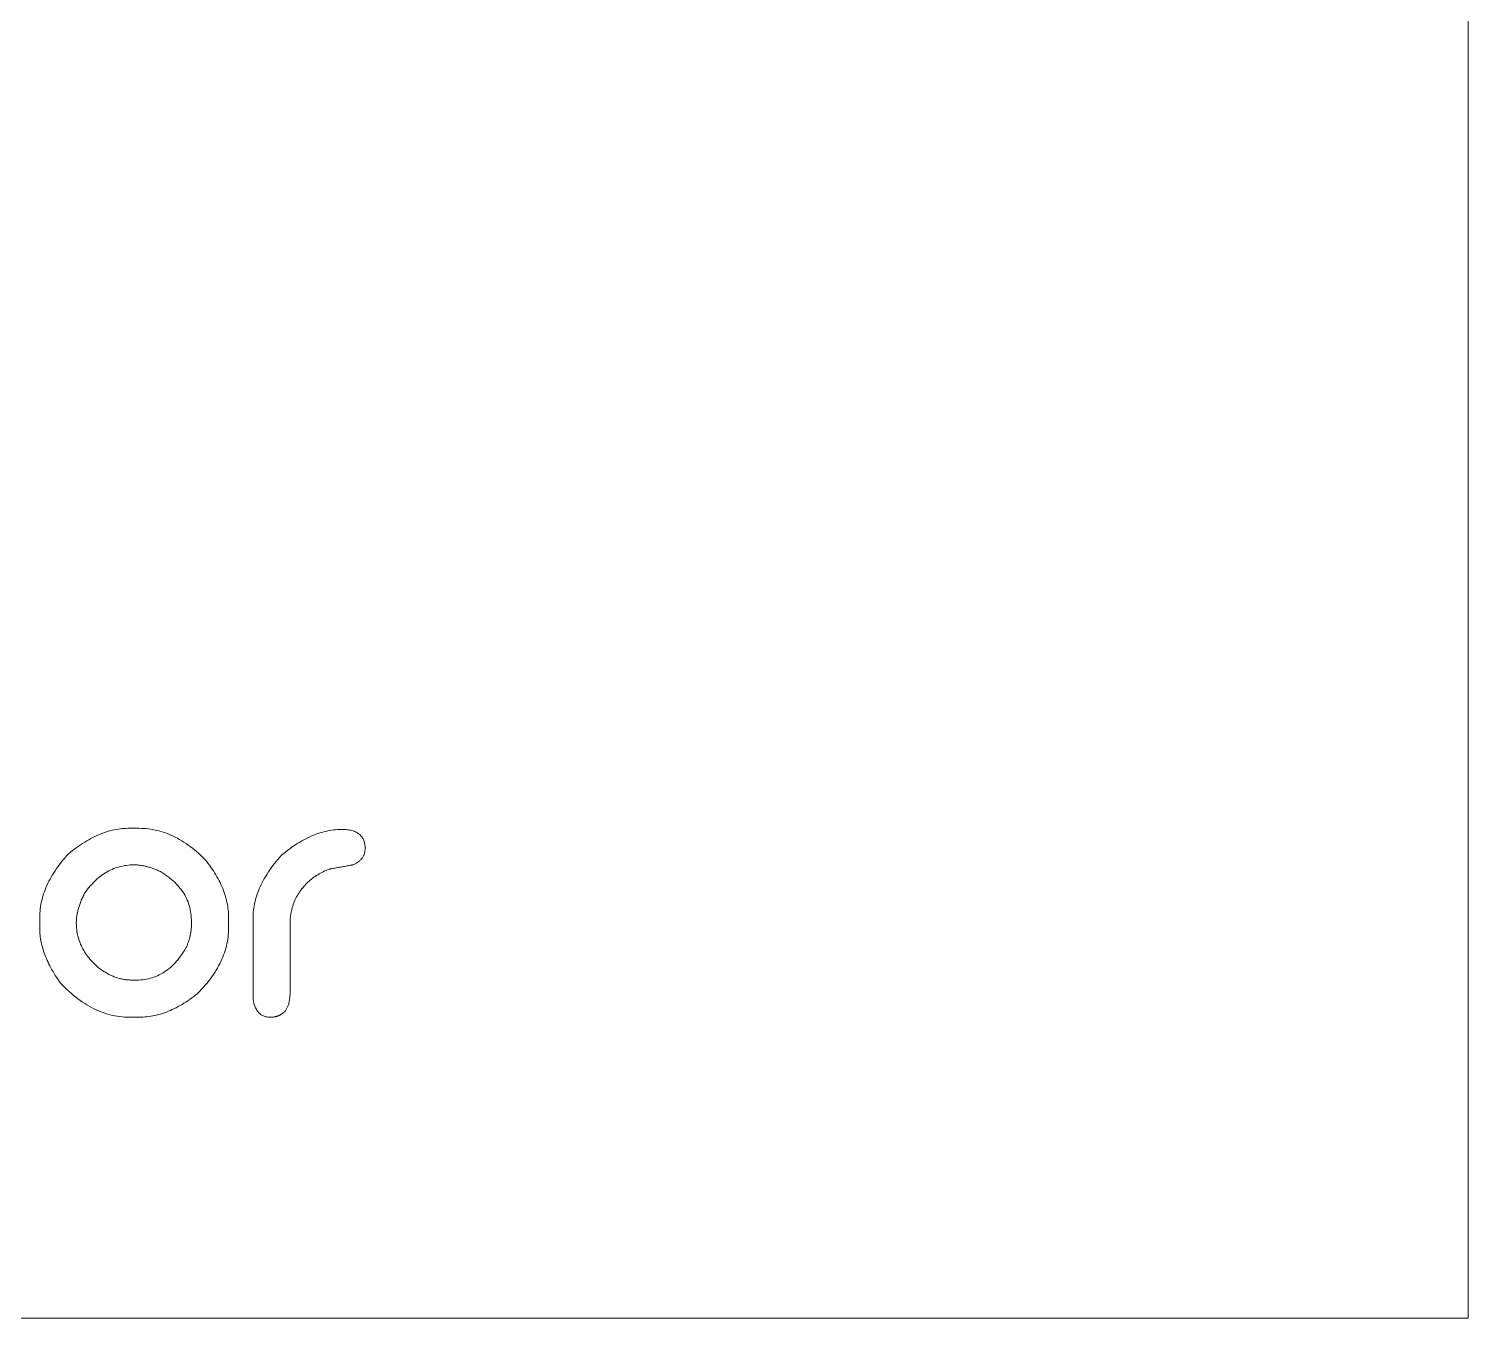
# Model space of a CAD drawing. Header units: metres. Extents: x -2538 to 7610, y -1082 to -498.
# Drawn here: x -547.8 to -483.2, y -1081.9 to -1024 of the extents above; entities that cross this region are included whole.
import ezdxf

# ---------------------------------------------------------------- set-up
doc = ezdxf.new("R2010")
doc.units = ezdxf.units.M
doc.linetypes.add('AUSGEZOGEN', pattern=[0])
doc.layers.add('Standard', color=7, linetype='AUSGEZOGEN', lineweight=25)

msp = doc.modelspace()

# ---------------------------------------------------------------- linework, layer by layer
at = {"layer": 'Standard', "color": 7, "linetype": 'AUSGEZOGEN', "lineweight": 13}
for points in [[(-1045.213, -1081.873), (-483.213, -1081.873), (-483.213, -519.873), (-1045.213, -519.873), (-1045.213, -1081.873)], [(-543.358, -1059.891), (-543.356, -1059.891), (-543.352, -1059.891), (-543.344, -1059.891), (-543.334, -1059.891), (-543.322, -1059.891), (-543.307, -1059.891), (-543.29, -1059.891), (-543.272, -1059.891), (-543.252, -1059.891), (-543.23, -1059.891), (-543.208, -1059.891), (-543.185, -1059.891), (-543.161, -1059.891), (-543.136, -1059.891), (-543.112, -1059.891), (-543.087, -1059.891), (-543.063, -1059.891), (-543.039, -1059.891), (-543.016, -1059.891), (-542.993, -1059.891), (-542.972, -1059.891), (-542.952, -1059.891), (-542.934, -1059.891), (-542.917, -1059.891), (-542.902, -1059.891), (-542.89, -1059.891), (-542.88, -1059.891), (-542.872, -1059.891), (-542.867, -1059.891), (-542.866, -1059.891), (-542.761, -1059.892), (-542.656, -1059.897), (-542.552, -1059.905), (-542.448, -1059.915), (-542.345, -1059.929), (-542.242, -1059.946), (-542.14, -1059.967), (-542.038, -1059.99), (-541.937, -1060.016), (-541.836, -1060.046), (-541.735, -1060.078), (-541.635, -1060.114), (-541.536, -1060.153), (-541.437, -1060.194), (-541.338, -1060.239), (-541.24, -1060.287), (-541.142, -1060.338), (-541.045, -1060.393), (-540.948, -1060.45), (-540.851, -1060.51), (-540.756, -1060.574), (-540.66, -1060.641), (-540.565, -1060.71), (-540.47, -1060.783), (-540.376, -1060.859), (-540.283, -1060.938), (-540.19, -1061.02), (-540.097, -1061.105), (-540.004, -1061.194), (-539.913, -1061.285), (-539.843, -1061.372), (-539.775, -1061.458), (-539.71, -1061.545), (-539.647, -1061.632), (-539.587, -1061.719), (-539.529, -1061.806), (-539.473, -1061.893), (-539.42, -1061.98), (-539.369, -1062.067), (-539.32, -1062.154), (-539.274, -1062.241), (-539.23, -1062.329), (-539.189, -1062.416), (-539.15, -1062.503), (-539.113, -1062.591), (-539.078, -1062.678), (-539.046, -1062.766), (-539.017, -1062.854), (-538.99, -1062.941), (-538.965, -1063.029), (-538.942, -1063.117), (-538.922, -1063.205), (-538.904, -1063.293), (-538.889, -1063.381), (-538.876, -1063.469), (-538.865, -1063.557), (-538.857, -1063.645), (-538.851, -1063.733), (-538.847, -1063.822), (-538.846, -1063.91), (-538.846, -1063.912), (-538.846, -1063.916), (-538.846, -1063.922), (-538.846, -1063.931), (-538.846, -1063.943), (-538.846, -1063.956), (-538.846, -1063.971), (-538.846, -1063.987), (-538.846, -1064.005), (-538.846, -1064.024), (-538.846, -1064.044), (-538.846, -1064.064), (-538.846, -1064.085), (-538.846, -1064.107), (-538.846, -1064.129), (-538.846, -1064.151), (-538.846, -1064.172), (-538.846, -1064.194), (-538.846, -1064.214), (-538.846, -1064.234), (-538.846, -1064.253), (-538.846, -1064.271), (-538.846, -1064.287), (-538.846, -1064.302), (-538.846, -1064.315), (-538.846, -1064.326), (-538.846, -1064.335), (-538.846, -1064.342), (-538.846, -1064.346), (-538.846, -1064.348), (-538.848, -1064.452), (-538.852, -1064.556), (-538.86, -1064.659), (-538.871, -1064.762), (-538.885, -1064.864), (-538.902, -1064.967), (-538.922, -1065.068), (-538.945, -1065.17), (-538.972, -1065.271), (-539.001, -1065.371), (-539.034, -1065.472), (-539.069, -1065.571), (-539.108, -1065.671), (-539.15, -1065.77), (-539.195, -1065.869), (-539.243, -1065.967), (-539.294, -1066.065), (-539.348, -1066.162), (-539.406, -1066.259), (-539.466, -1066.356), (-539.53, -1066.452), (-539.596, -1066.548), (-539.666, -1066.643), (-539.739, -1066.739), (-539.815, -1066.833), (-539.894, -1066.928), (-539.976, -1067.021), (-540.061, -1067.115), (-540.149, -1067.208), (-540.241, -1067.301), (-540.328, -1067.371), (-540.415, -1067.438), (-540.502, -1067.503), (-540.589, -1067.566), (-540.676, -1067.627), (-540.764, -1067.685), (-540.851, -1067.74), (-540.938, -1067.794), (-541.026, -1067.845), (-541.113, -1067.893), (-541.2, -1067.939), (-541.288, -1067.983), (-541.375, -1068.025), (-541.462, -1068.064), (-541.55, -1068.101), (-541.637, -1068.135), (-541.725, -1068.167), (-541.813, -1068.197), (-541.9, -1068.224), (-541.988, -1068.249), (-542.076, -1068.271), (-542.163, -1068.291), (-542.251, -1068.309), (-542.339, -1068.325), (-542.426, -1068.338), (-542.514, -1068.348), (-542.602, -1068.357), (-542.69, -1068.362), (-542.778, -1068.366), (-542.866, -1068.367), (-542.867, -1068.367), (-542.871, -1068.367), (-542.878, -1068.367), (-542.887, -1068.367), (-542.898, -1068.367), (-542.911, -1068.367), (-542.926, -1068.367), (-542.943, -1068.367), (-542.96, -1068.367), (-542.979, -1068.367), (-542.999, -1068.367), (-543.02, -1068.367), (-543.041, -1068.367), (-543.063, -1068.367), (-543.085, -1068.367), (-543.106, -1068.367), (-543.128, -1068.367), (-543.149, -1068.367), (-543.17, -1068.367), (-543.19, -1068.367), (-543.209, -1068.367), (-543.227, -1068.367), (-543.243, -1068.367), (-543.258, -1068.367), (-543.271, -1068.367), (-543.282, -1068.367), (-543.291, -1068.367), (-543.298, -1068.367), (-543.302, -1068.367), (-543.303, -1068.367), (-543.412, -1068.366), (-543.521, -1068.36), (-543.629, -1068.352), (-543.737, -1068.34), (-543.845, -1068.325), (-543.952, -1068.306), (-544.058, -1068.284), (-544.165, -1068.258), (-544.27, -1068.229), (-544.376, -1068.197), (-544.481, -1068.161), (-544.585, -1068.122), (-544.689, -1068.08), (-544.793, -1068.034), (-544.896, -1067.984), (-544.999, -1067.932), (-545.101, -1067.876), (-545.203, -1067.816), (-545.305, -1067.753), (-545.406, -1067.687), (-545.506, -1067.617), (-545.607, -1067.544), (-545.706, -1067.467), (-545.806, -1067.387), (-545.905, -1067.304), (-546.003, -1067.217), (-546.101, -1067.127), (-546.199, -1067.033), (-546.296, -1066.936), (-546.393, -1066.836), (-546.454, -1066.749), (-546.513, -1066.663), (-546.57, -1066.576), (-546.624, -1066.49), (-546.677, -1066.405), (-546.728, -1066.32), (-546.776, -1066.235), (-546.823, -1066.15), (-546.867, -1066.066), (-546.91, -1065.982), (-546.95, -1065.899), (-546.988, -1065.815), (-547.024, -1065.733), (-547.058, -1065.65), (-547.09, -1065.568), (-547.12, -1065.486), (-547.148, -1065.404), (-547.174, -1065.323), (-547.198, -1065.242), (-547.219, -1065.162), (-547.239, -1065.082), (-547.257, -1065.002), (-547.272, -1064.922), (-547.286, -1064.843), (-547.297, -1064.764), (-547.306, -1064.686), (-547.314, -1064.608), (-547.319, -1064.53), (-547.322, -1064.452), (-547.323, -1064.375), (-547.323, -1064.373), (-547.323, -1064.369), (-547.323, -1064.361), (-547.323, -1064.351), (-547.323, -1064.339), (-547.323, -1064.324), (-547.323, -1064.307), (-547.323, -1064.289), (-547.323, -1064.269), (-547.323, -1064.247), (-547.323, -1064.225), (-547.323, -1064.202), (-547.323, -1064.178), (-547.323, -1064.154), (-547.323, -1064.129), (-547.323, -1064.104), (-547.323, -1064.08), (-547.323, -1064.056), (-547.323, -1064.033), (-547.323, -1064.01), (-547.323, -1063.989), (-547.323, -1063.969), (-547.323, -1063.951), (-547.323, -1063.934), (-547.323, -1063.919), (-547.323, -1063.907), (-547.323, -1063.897), (-547.323, -1063.889), (-547.323, -1063.884), (-547.323, -1063.883), (-547.321, -1063.787), (-547.317, -1063.692), (-547.31, -1063.596), (-547.3, -1063.501), (-547.287, -1063.405), (-547.271, -1063.31), (-547.253, -1063.214), (-547.231, -1063.119), (-547.207, -1063.024), (-547.18, -1062.929), (-547.15, -1062.834), (-547.117, -1062.739), (-547.082, -1062.644), (-547.043, -1062.549), (-547.002, -1062.454), (-546.957, -1062.359), (-546.91, -1062.265), (-546.86, -1062.17), (-546.807, -1062.076), (-546.752, -1061.981), (-546.693, -1061.887), (-546.632, -1061.792), (-546.567, -1061.698), (-546.5, -1061.604), (-546.43, -1061.509), (-546.358, -1061.415), (-546.282, -1061.321), (-546.203, -1061.227), (-546.122, -1061.133), (-546.038, -1061.039), (-545.946, -1060.964), (-545.854, -1060.891), (-545.762, -1060.821), (-545.671, -1060.753), (-545.58, -1060.688), (-545.489, -1060.626), (-545.398, -1060.566), (-545.307, -1060.508), (-545.217, -1060.453), (-545.126, -1060.401), (-545.036, -1060.351), (-544.946, -1060.304), (-544.856, -1060.259), (-544.767, -1060.217), (-544.677, -1060.178), (-544.588, -1060.141), (-544.499, -1060.106), (-544.41, -1060.074), (-544.321, -1060.045), (-544.233, -1060.018), (-544.145, -1059.994), (-544.056, -1059.972), (-543.969, -1059.953), (-543.881, -1059.937), (-543.793, -1059.923), (-543.706, -1059.911), (-543.619, -1059.902), (-543.531, -1059.896), (-543.445, -1059.892), (-543.358, -1059.891)], [(-533.788, -1059.945), (-533.787, -1059.945), (-533.785, -1059.945), (-533.782, -1059.945), (-533.777, -1059.945), (-533.771, -1059.945), (-533.765, -1059.945), (-533.757, -1059.945), (-533.749, -1059.945), (-533.74, -1059.945), (-533.731, -1059.945), (-533.721, -1059.945), (-533.711, -1059.945), (-533.7, -1059.945), (-533.689, -1059.945), (-533.678, -1059.945), (-533.667, -1059.945), (-533.657, -1059.945), (-533.646, -1059.945), (-533.636, -1059.945), (-533.626, -1059.945), (-533.616, -1059.945), (-533.607, -1059.945), (-533.599, -1059.945), (-533.592, -1059.945), (-533.585, -1059.945), (-533.58, -1059.945), (-533.575, -1059.945), (-533.572, -1059.945), (-533.57, -1059.945), (-533.569, -1059.945), (-533.513, -1059.952), (-533.46, -1059.96), (-533.408, -1059.97), (-533.358, -1059.981), (-533.31, -1059.994), (-533.264, -1060.008), (-533.22, -1060.023), (-533.177, -1060.04), (-533.137, -1060.059), (-533.098, -1060.079), (-533.061, -1060.101), (-533.026, -1060.124), (-532.994, -1060.148), (-532.962, -1060.174), (-532.933, -1060.202), (-532.906, -1060.231), (-532.88, -1060.261), (-532.857, -1060.293), (-532.835, -1060.327), (-532.815, -1060.362), (-532.798, -1060.398), (-532.782, -1060.436), (-532.767, -1060.475), (-532.755, -1060.516), (-532.745, -1060.559), (-532.736, -1060.603), (-532.73, -1060.648), (-532.725, -1060.695), (-532.722, -1060.743), (-532.721, -1060.793), (-532.722, -1060.827), (-532.724, -1060.86), (-532.727, -1060.893), (-532.731, -1060.925), (-532.736, -1060.956), (-532.743, -1060.987), (-532.751, -1061.017), (-532.76, -1061.046), (-532.77, -1061.075), (-532.782, -1061.103), (-532.795, -1061.13), (-532.809, -1061.157), (-532.824, -1061.183), (-532.84, -1061.209), (-532.858, -1061.234), (-532.877, -1061.258), (-532.897, -1061.282), (-532.918, -1061.305), (-532.941, -1061.327), (-532.964, -1061.349), (-532.989, -1061.37), (-533.015, -1061.391), (-533.043, -1061.41), (-533.071, -1061.43), (-533.101, -1061.448), (-533.132, -1061.466), (-533.164, -1061.483), (-533.198, -1061.5), (-533.232, -1061.516), (-533.268, -1061.531), (-533.272, -1061.532), (-533.282, -1061.534), (-533.298, -1061.537), (-533.32, -1061.541), (-533.347, -1061.545), (-533.379, -1061.551), (-533.415, -1061.558), (-533.455, -1061.565), (-533.498, -1061.573), (-533.545, -1061.581), (-533.593, -1061.59), (-533.643, -1061.599), (-533.695, -1061.608), (-533.748, -1061.617), (-533.801, -1061.627), (-533.855, -1061.637), (-533.907, -1061.646), (-533.959, -1061.655), (-534.01, -1061.664), (-534.058, -1061.673), (-534.104, -1061.681), (-534.147, -1061.689), (-534.187, -1061.696), (-534.224, -1061.703), (-534.256, -1061.709), (-534.283, -1061.713), (-534.305, -1061.717), (-534.321, -1061.72), (-534.331, -1061.722), (-534.335, -1061.723), (-534.403, -1061.749), (-534.47, -1061.777), (-534.536, -1061.806), (-534.6, -1061.837), (-534.664, -1061.869), (-534.726, -1061.902), (-534.787, -1061.937), (-534.847, -1061.972), (-534.906, -1062.009), (-534.963, -1062.048), (-535.02, -1062.087), (-535.075, -1062.128), (-535.129, -1062.171), (-535.182, -1062.214), (-535.233, -1062.259), (-535.284, -1062.305), (-535.333, -1062.353), (-535.381, -1062.402), (-535.428, -1062.452), (-535.474, -1062.503), (-535.518, -1062.556), (-535.562, -1062.61), (-535.604, -1062.666), (-535.645, -1062.722), (-535.685, -1062.78), (-535.723, -1062.84), (-535.761, -1062.9), (-535.797, -1062.962), (-535.832, -1063.025), (-535.866, -1063.09), (-535.88, -1063.127), (-535.894, -1063.163), (-535.907, -1063.199), (-535.92, -1063.235), (-535.933, -1063.271), (-535.945, -1063.306), (-535.956, -1063.342), (-535.967, -1063.376), (-535.977, -1063.411), (-535.987, -1063.445), (-535.997, -1063.479), (-536.006, -1063.513), (-536.014, -1063.547), (-536.022, -1063.58), (-536.03, -1063.613), (-536.037, -1063.646), (-536.043, -1063.678), (-536.05, -1063.71), (-536.055, -1063.742), (-536.06, -1063.773), (-536.065, -1063.805), (-536.069, -1063.836), (-536.073, -1063.867), (-536.076, -1063.897), (-536.078, -1063.927), (-536.081, -1063.957), (-536.082, -1063.987), (-536.084, -1064.016), (-536.084, -1064.045), (-536.085, -1064.074), (-536.085, -1064.084), (-536.085, -1064.113), (-536.085, -1064.16), (-536.085, -1064.223), (-536.085, -1064.301), (-536.085, -1064.393), (-536.085, -1064.497), (-536.085, -1064.611), (-536.085, -1064.736), (-536.085, -1064.868), (-536.085, -1065.008), (-536.085, -1065.152), (-536.085, -1065.301), (-536.085, -1065.453), (-536.085, -1065.606), (-536.085, -1065.758), (-536.085, -1065.91), (-536.085, -1066.059), (-536.085, -1066.203), (-536.085, -1066.343), (-536.085, -1066.475), (-536.085, -1066.6), (-536.085, -1066.714), (-536.085, -1066.818), (-536.085, -1066.91), (-536.085, -1066.988), (-536.085, -1067.051), (-536.085, -1067.098), (-536.085, -1067.127), (-536.085, -1067.137), (-536.085, -1067.194), (-536.086, -1067.249), (-536.088, -1067.304), (-536.091, -1067.356), (-536.094, -1067.407), (-536.099, -1067.457), (-536.104, -1067.505), (-536.11, -1067.552), (-536.117, -1067.597), (-536.124, -1067.641), (-536.132, -1067.683), (-536.141, -1067.724), (-536.151, -1067.763), (-536.162, -1067.801), (-536.173, -1067.837), (-536.186, -1067.872), (-536.199, -1067.905), (-536.213, -1067.937), (-536.227, -1067.968), (-536.243, -1067.996), (-536.259, -1068.024), (-536.276, -1068.05), (-536.294, -1068.074), (-536.312, -1068.097), (-536.331, -1068.118), (-536.352, -1068.138), (-536.372, -1068.157), (-536.394, -1068.174), (-536.417, -1068.189), (-536.44, -1068.203), (-536.455, -1068.214), (-536.47, -1068.224), (-536.486, -1068.234), (-536.501, -1068.244), (-536.517, -1068.253), (-536.533, -1068.262), (-536.549, -1068.271), (-536.565, -1068.279), (-536.582, -1068.287), (-536.598, -1068.294), (-536.615, -1068.301), (-536.631, -1068.308), (-536.648, -1068.315), (-536.665, -1068.321), (-536.683, -1068.326), (-536.7, -1068.331), (-536.718, -1068.336), (-536.735, -1068.341), (-536.753, -1068.345), (-536.771, -1068.349), (-536.789, -1068.352), (-536.808, -1068.356), (-536.826, -1068.358), (-536.845, -1068.361), (-536.863, -1068.363), (-536.882, -1068.364), (-536.901, -1068.366), (-536.921, -1068.366), (-536.94, -1068.367), (-536.96, -1068.367), (-537.004, -1068.366), (-537.048, -1068.363), (-537.09, -1068.359), (-537.132, -1068.352), (-537.171, -1068.344), (-537.21, -1068.333), (-537.247, -1068.321), (-537.283, -1068.307), (-537.318, -1068.291), (-537.351, -1068.273), (-537.384, -1068.253), (-537.415, -1068.232), (-537.444, -1068.208), (-537.472, -1068.183), (-537.5, -1068.155), (-537.525, -1068.126), (-537.55, -1068.095), (-537.573, -1068.062), (-537.595, -1068.027), (-537.616, -1067.99), (-537.635, -1067.952), (-537.653, -1067.911), (-537.67, -1067.869), (-537.686, -1067.825), (-537.7, -1067.779), (-537.713, -1067.73), (-537.725, -1067.681), (-537.735, -1067.629), (-537.745, -1067.575), (-537.752, -1067.52), (-537.752, -1067.508), (-537.752, -1067.474), (-537.752, -1067.419), (-537.752, -1067.346), (-537.752, -1067.254), (-537.752, -1067.147), (-537.752, -1067.026), (-537.752, -1066.891), (-537.752, -1066.746), (-537.752, -1066.591), (-537.752, -1066.428), (-537.752, -1066.259), (-537.752, -1066.085), (-537.752, -1065.907), (-537.752, -1065.729), (-537.752, -1065.55), (-537.752, -1065.372), (-537.752, -1065.198), (-537.752, -1065.029), (-537.752, -1064.866), (-537.752, -1064.711), (-537.752, -1064.566), (-537.752, -1064.432), (-537.752, -1064.31), (-537.752, -1064.203), (-537.752, -1064.112), (-537.752, -1064.038), (-537.752, -1063.983), (-537.752, -1063.949), (-537.752, -1063.938), (-537.751, -1063.842), (-537.747, -1063.747), (-537.74, -1063.652), (-537.73, -1063.557), (-537.717, -1063.462), (-537.701, -1063.367), (-537.683, -1063.271), (-537.661, -1063.176), (-537.637, -1063.081), (-537.61, -1062.987), (-537.58, -1062.892), (-537.547, -1062.797), (-537.511, -1062.702), (-537.473, -1062.607), (-537.431, -1062.512), (-537.387, -1062.417), (-537.34, -1062.323), (-537.29, -1062.228), (-537.237, -1062.133), (-537.181, -1062.039), (-537.123, -1061.944), (-537.061, -1061.849), (-536.997, -1061.755), (-536.93, -1061.66), (-536.86, -1061.566), (-536.787, -1061.471), (-536.712, -1061.377), (-536.633, -1061.283), (-536.552, -1061.188), (-536.467, -1061.094), (-536.375, -1061.018), (-536.284, -1060.946), (-536.192, -1060.876), (-536.101, -1060.808), (-536.009, -1060.743), (-535.918, -1060.68), (-535.827, -1060.62), (-535.737, -1060.563), (-535.646, -1060.508), (-535.556, -1060.456), (-535.466, -1060.406), (-535.376, -1060.359), (-535.286, -1060.314), (-535.196, -1060.272), (-535.107, -1060.232), (-535.018, -1060.195), (-534.929, -1060.161), (-534.84, -1060.129), (-534.751, -1060.1), (-534.663, -1060.073), (-534.574, -1060.049), (-534.486, -1060.027), (-534.398, -1060.008), (-534.31, -1059.991), (-534.223, -1059.977), (-534.135, -1059.966), (-534.048, -1059.957), (-533.961, -1059.95), (-533.874, -1059.947), (-533.788, -1059.945)], [(-545.682, -1064.129), (-545.681, -1064.207), (-545.678, -1064.285), (-545.672, -1064.362), (-545.664, -1064.439), (-545.653, -1064.514), (-545.641, -1064.589), (-545.626, -1064.664), (-545.608, -1064.737), (-545.589, -1064.81), (-545.567, -1064.883), (-545.543, -1064.954), (-545.516, -1065.025), (-545.487, -1065.095), (-545.456, -1065.164), (-545.422, -1065.233), (-545.387, -1065.301), (-545.349, -1065.368), (-545.308, -1065.435), (-545.265, -1065.501), (-545.22, -1065.566), (-545.173, -1065.631), (-545.123, -1065.694), (-545.072, -1065.758), (-545.017, -1065.82), (-544.961, -1065.882), (-544.902, -1065.943), (-544.841, -1066.003), (-544.777, -1066.063), (-544.711, -1066.122), (-544.643, -1066.18), (-544.597, -1066.214), (-544.55, -1066.247), (-544.503, -1066.278), (-544.456, -1066.309), (-544.409, -1066.338), (-544.362, -1066.367), (-544.315, -1066.394), (-544.267, -1066.42), (-544.22, -1066.445), (-544.172, -1066.468), (-544.124, -1066.491), (-544.077, -1066.512), (-544.029, -1066.532), (-543.98, -1066.551), (-543.932, -1066.569), (-543.884, -1066.586), (-543.835, -1066.602), (-543.787, -1066.616), (-543.738, -1066.629), (-543.689, -1066.641), (-543.64, -1066.652), (-543.591, -1066.662), (-543.542, -1066.671), (-543.493, -1066.678), (-543.443, -1066.685), (-543.393, -1066.69), (-543.344, -1066.694), (-543.294, -1066.697), (-543.244, -1066.699), (-543.194, -1066.699), (-543.193, -1066.699), (-543.191, -1066.699), (-543.188, -1066.699), (-543.183, -1066.699), (-543.178, -1066.699), (-543.171, -1066.699), (-543.164, -1066.699), (-543.156, -1066.699), (-543.147, -1066.699), (-543.137, -1066.699), (-543.127, -1066.699), (-543.117, -1066.699), (-543.106, -1066.699), (-543.095, -1066.699), (-543.085, -1066.699), (-543.074, -1066.699), (-543.063, -1066.699), (-543.052, -1066.699), (-543.042, -1066.699), (-543.032, -1066.699), (-543.022, -1066.699), (-543.014, -1066.699), (-543.005, -1066.699), (-542.998, -1066.699), (-542.991, -1066.699), (-542.986, -1066.699), (-542.981, -1066.699), (-542.978, -1066.699), (-542.976, -1066.699), (-542.975, -1066.699), (-542.884, -1066.698), (-542.793, -1066.693), (-542.704, -1066.685), (-542.617, -1066.673), (-542.53, -1066.659), (-542.445, -1066.641), (-542.361, -1066.62), (-542.278, -1066.596), (-542.196, -1066.569), (-542.115, -1066.538), (-542.036, -1066.504), (-541.958, -1066.467), (-541.881, -1066.427), (-541.806, -1066.384), (-541.731, -1066.337), (-541.658, -1066.287), (-541.586, -1066.234), (-541.515, -1066.178), (-541.446, -1066.118), (-541.377, -1066.055), (-541.31, -1065.989), (-541.244, -1065.92), (-541.179, -1065.847), (-541.116, -1065.772), (-541.054, -1065.693), (-540.992, -1065.611), (-540.933, -1065.525), (-540.874, -1065.437), (-540.817, -1065.345), (-540.76, -1065.25), (-540.744, -1065.217), (-540.729, -1065.183), (-540.714, -1065.15), (-540.699, -1065.116), (-540.685, -1065.082), (-540.672, -1065.048), (-540.659, -1065.014), (-540.647, -1064.979), (-540.635, -1064.945), (-540.624, -1064.91), (-540.613, -1064.875), (-540.603, -1064.84), (-540.593, -1064.805), (-540.584, -1064.77), (-540.576, -1064.734), (-540.568, -1064.698), (-540.56, -1064.663), (-540.554, -1064.627), (-540.547, -1064.591), (-540.542, -1064.554), (-540.536, -1064.518), (-540.532, -1064.481), (-540.528, -1064.445), (-540.524, -1064.408), (-540.521, -1064.371), (-540.519, -1064.334), (-540.517, -1064.296), (-540.515, -1064.259), (-540.514, -1064.221), (-540.514, -1064.184), (-540.514, -1064.183), (-540.514, -1064.182), (-540.514, -1064.181), (-540.514, -1064.178), (-540.514, -1064.176), (-540.514, -1064.172), (-540.514, -1064.169), (-540.514, -1064.164), (-540.514, -1064.16), (-540.514, -1064.155), (-540.514, -1064.15), (-540.514, -1064.145), (-540.514, -1064.14), (-540.514, -1064.134), (-540.514, -1064.129), (-540.514, -1064.123), (-540.514, -1064.118), (-540.514, -1064.113), (-540.514, -1064.108), (-540.514, -1064.103), (-540.514, -1064.098), (-540.514, -1064.093), (-540.514, -1064.089), (-540.514, -1064.086), (-540.514, -1064.082), (-540.514, -1064.08), (-540.514, -1064.077), (-540.514, -1064.076), (-540.514, -1064.075), (-540.514, -1064.074), (-540.516, -1063.98), (-540.52, -1063.887), (-540.528, -1063.796), (-540.539, -1063.706), (-540.553, -1063.617), (-540.57, -1063.53), (-540.59, -1063.444), (-540.613, -1063.359), (-540.64, -1063.275), (-540.669, -1063.193), (-540.702, -1063.112), (-540.737, -1063.033), (-540.776, -1062.955), (-540.818, -1062.878), (-540.863, -1062.803), (-540.911, -1062.729), (-540.962, -1062.656), (-541.016, -1062.585), (-541.074, -1062.515), (-541.134, -1062.446), (-541.198, -1062.378), (-541.264, -1062.312), (-541.334, -1062.248), (-541.407, -1062.184), (-541.483, -1062.122), (-541.562, -1062.062), (-541.644, -1062.002), (-541.729, -1061.944), (-541.817, -1061.887), (-541.909, -1061.832), (-541.951, -1061.812), (-541.993, -1061.793), (-542.035, -1061.775), (-542.077, -1061.757), (-542.118, -1061.74), (-542.159, -1061.724), (-542.2, -1061.708), (-542.241, -1061.693), (-542.282, -1061.679), (-542.322, -1061.665), (-542.362, -1061.652), (-542.402, -1061.639), (-542.442, -1061.628), (-542.481, -1061.617), (-542.521, -1061.606), (-542.56, -1061.597), (-542.599, -1061.588), (-542.637, -1061.579), (-542.676, -1061.572), (-542.714, -1061.565), (-542.752, -1061.558), (-542.79, -1061.553), (-542.827, -1061.548), (-542.865, -1061.543), (-542.902, -1061.54), (-542.939, -1061.537), (-542.976, -1061.534), (-543.012, -1061.533), (-543.048, -1061.532), (-543.085, -1061.531), (-543.172, -1061.533), (-543.259, -1061.537), (-543.345, -1061.544), (-543.43, -1061.554), (-543.514, -1061.566), (-543.598, -1061.582), (-543.68, -1061.6), (-543.761, -1061.621), (-543.841, -1061.645), (-543.92, -1061.671), (-543.998, -1061.7), (-544.076, -1061.733), (-544.152, -1061.768), (-544.227, -1061.805), (-544.301, -1061.846), (-544.375, -1061.889), (-544.447, -1061.935), (-544.519, -1061.984), (-544.589, -1062.036), (-544.658, -1062.09), (-544.727, -1062.148), (-544.794, -1062.208), (-544.861, -1062.271), (-544.926, -1062.336), (-544.991, -1062.405), (-545.055, -1062.476), (-545.117, -1062.55), (-545.179, -1062.627), (-545.24, -1062.707), (-545.299, -1062.789), (-545.324, -1062.837), (-545.349, -1062.885), (-545.372, -1062.933), (-545.395, -1062.98), (-545.416, -1063.028), (-545.437, -1063.075), (-545.457, -1063.121), (-545.476, -1063.168), (-545.495, -1063.214), (-545.512, -1063.26), (-545.529, -1063.306), (-545.544, -1063.351), (-545.559, -1063.396), (-545.573, -1063.442), (-545.587, -1063.486), (-545.599, -1063.531), (-545.61, -1063.575), (-545.621, -1063.619), (-545.631, -1063.663), (-545.64, -1063.707), (-545.648, -1063.75), (-545.655, -1063.793), (-545.661, -1063.836), (-545.667, -1063.878), (-545.672, -1063.921), (-545.675, -1063.963), (-545.678, -1064.005), (-545.68, -1064.046), (-545.682, -1064.088), (-545.682, -1064.129)]]:
    msp.add_lwpolyline(points, close=True, dxfattribs=at)

doc.saveas('drawing.dxf')
